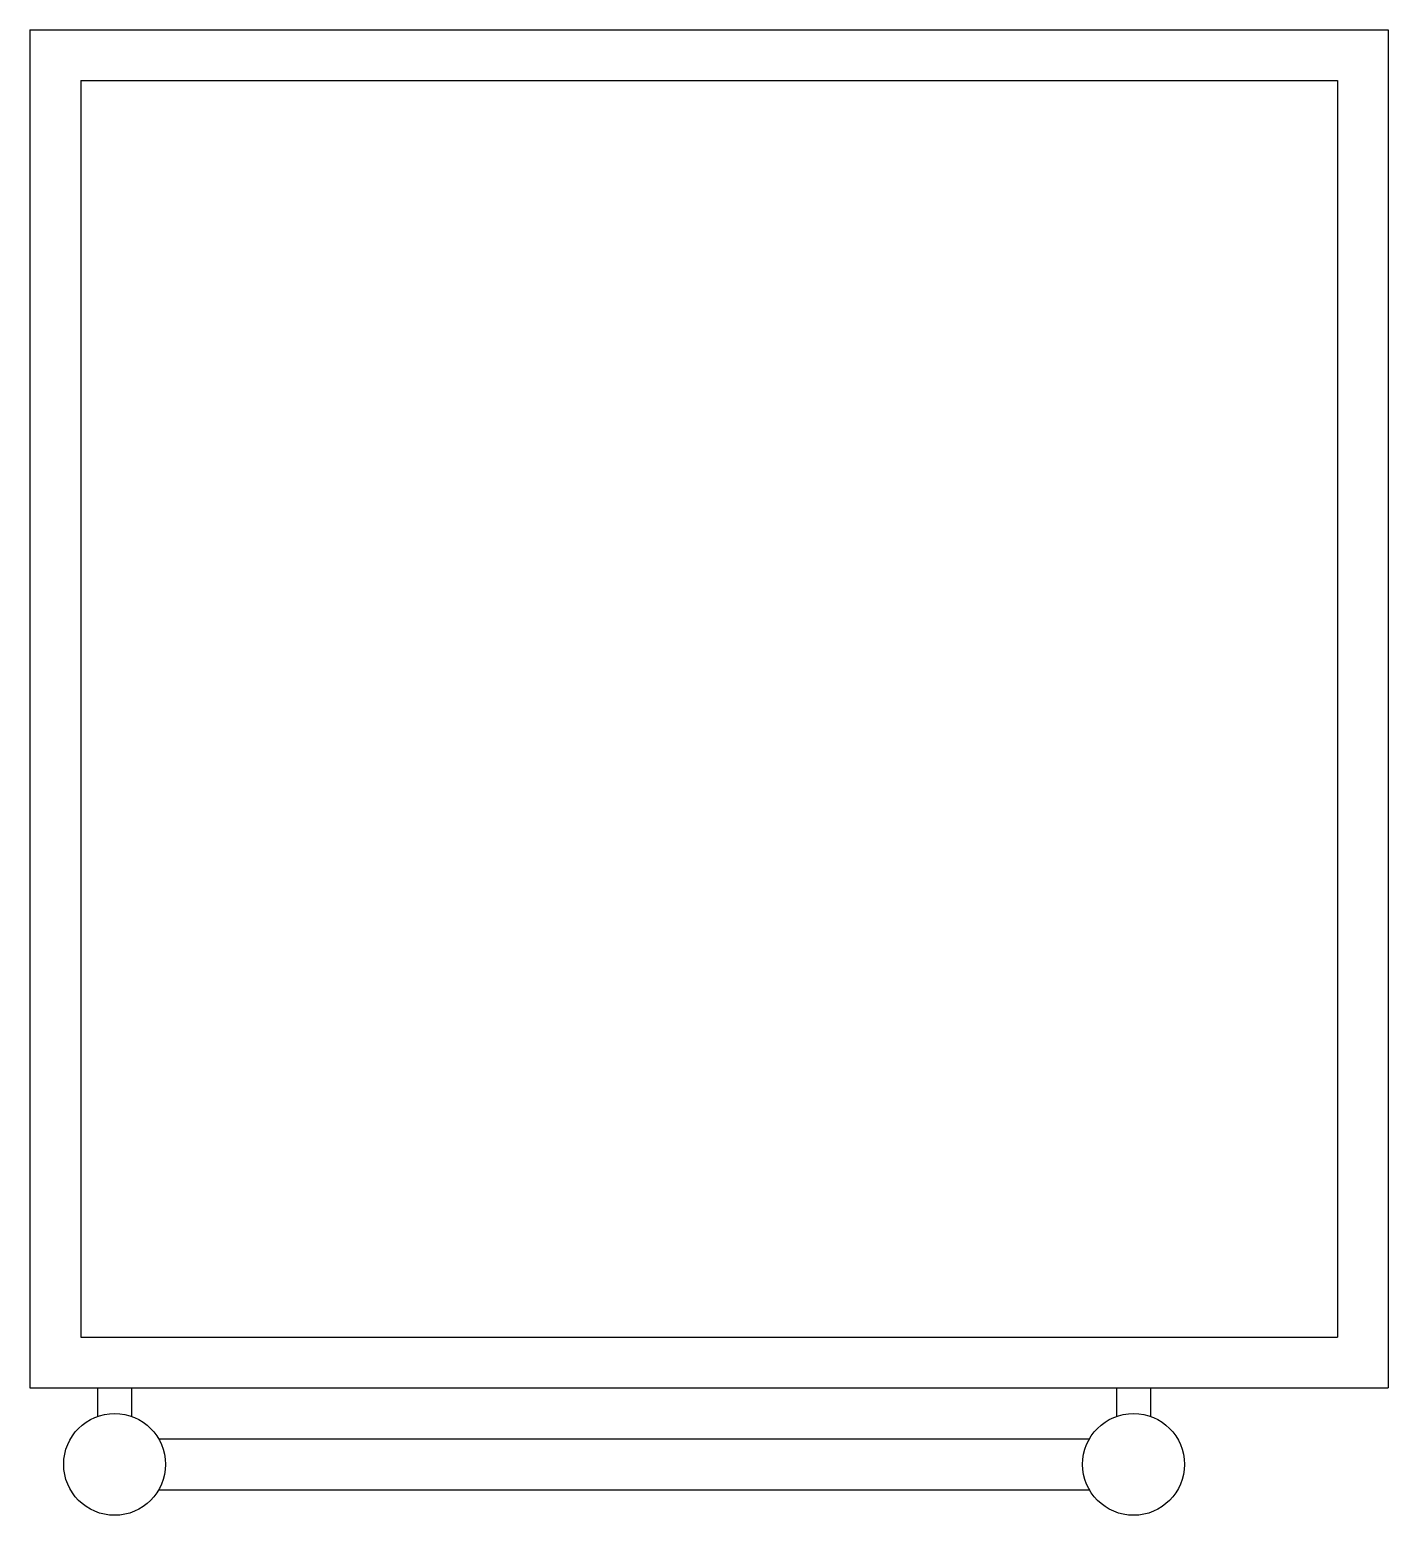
# Model space of a CAD drawing. Extents: x 13.82 to 14.62, y 10.582 to 11.457.
import ezdxf

# ---------------------------------------------------------------- set-up
doc = ezdxf.new("R2010")
doc.units = 0
doc.header["$MEASUREMENT"] = 0
doc.layers.add('1', color=1, linetype='CONTINUOUS')
doc.layers.add('2', color=2, linetype='CONTINUOUS')

msp = doc.modelspace()

# ---------------------------------------------------------------- linework, layer by layer
at = {"layer": '1'}
for p, q in [((13.84993, 11.42688), (13.84993, 10.68688)), ((13.84993, 11.42688), (14.58993, 11.42688)), ((14.58993, 11.42688), (14.58993, 10.68688)), ((13.84993, 10.68688), (14.58993, 10.68688)), ((13.85993, 10.65688), (13.85993, 10.64017)), ((13.87993, 10.65688), (13.87993, 10.64017)), ((14.45993, 10.65688), (14.45993, 10.64017)), ((14.47993, 10.65688), (14.47993, 10.64017)), ((13.89591, 10.62688), (14.44395, 10.62688)), ((13.89591, 10.59688), (14.44395, 10.59688))]:
    msp.add_line(p, q, dxfattribs=at)
at = {"layer": '2', "color": 2, "linetype": 'CONTINUOUS'}
for p, q in [((13.81993, 11.45688), (13.81993, 10.65688)), ((13.81993, 11.45688), (14.61993, 11.45688)), ((14.61993, 11.45688), (14.61993, 10.65688)), ((13.81993, 10.65688), (14.61993, 10.65688))]:
    msp.add_line(p, q, dxfattribs=at)
for centre in [(13.86993, 10.61188), (14.46993, 10.61188)]:
    msp.add_circle(centre, 0.03, dxfattribs=at)

doc.saveas('drawing.dxf')
